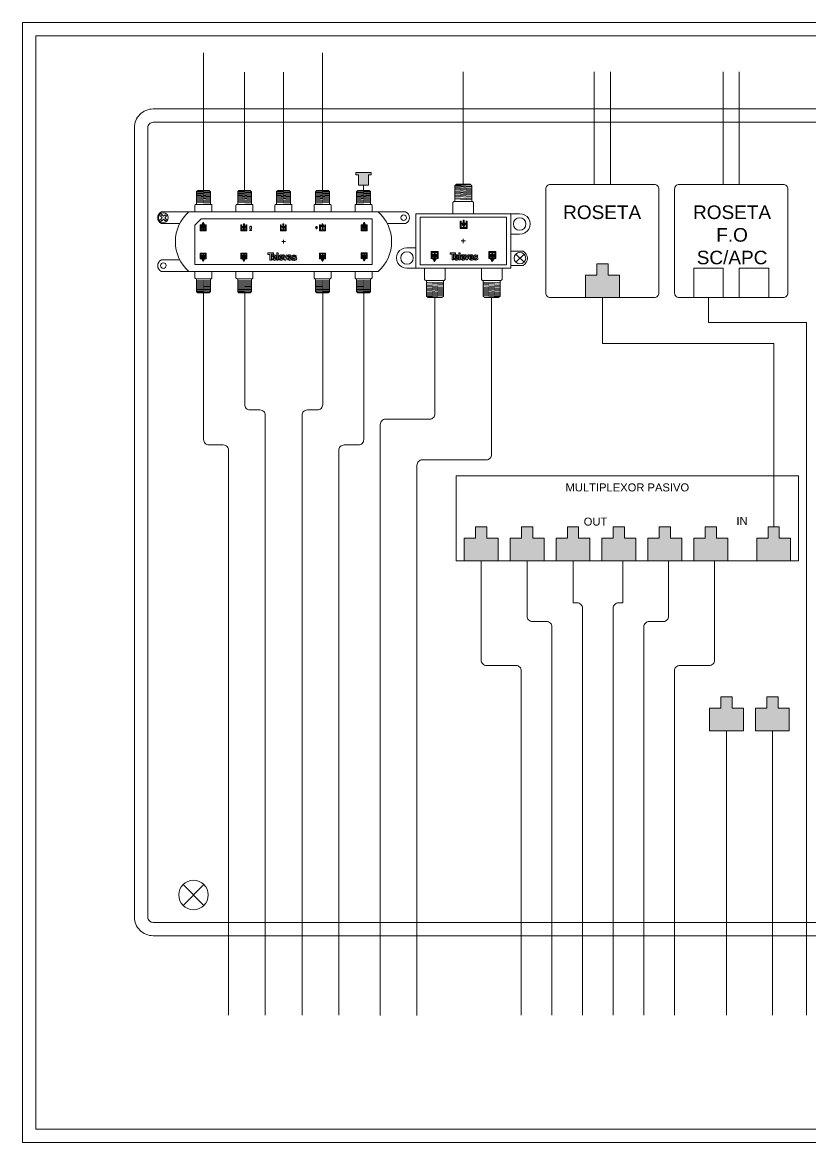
# Model space of a CAD drawing. Header units: metres. Extents: x -2 to 3328848, y -2 to 2725060.
# Drawn here: x 1664249.7 to 1664545.2, y 1361456 to 1361876 of the extents above; entities that cross this region are included whole.
import ezdxf
from ezdxf.enums import TextEntityAlignment as Align

# ---------------------------------------------------------------- set-up
doc = ezdxf.new("R2010")
doc.units = ezdxf.units.M
doc.layers.get('0').update_dxf_attribs({"color": 253, "lineweight": 0})
doc.layers.add('CAJETIN', color=7, linetype='Continuous', lineweight=0, true_color=0x000000)
for name, color, linetype, lineweight in [('ICT_EXTERNA', 3, 'Continuous', 0), ('ICT_INTERNA', 170, 'Continuous', 0), ('ICT_INTERNA2', 130, 'Continuous', 0), ('ICT_TEXTS', 210, 'Continuous', 0)]:
    doc.layers.add(name, color=color, linetype=linetype, lineweight=lineweight)
doc.styles.add('COTA', font='arial.ttf', dxfattribs={"height": 1})
doc.styles.get("Standard").update_dxf_attribs({"font": 'arial.ttf'})

# ---------------------------------------------------------------- blocks, each defined once
blk = doc.blocks.new('*U96')
for points in [[(-594, 0), (0, 0), (0, 420), (-594, 420)], [(-589, 5), (-5, 5), (-5, 415), (-589, 415)]]:
    blk.add_lwpolyline(points, close=True)
at = {"lineweight": 30, "flags": 104}
blk.add_attdef('NOMBRE_PROYECTO', text='', height=5, dxfattribs=at).set_placement((-165, 63.27), align=Align.TOP_LEFT)
for tag, p in [('PROMOTOR', (-133.74, 41.5)), ('SITUACION', (-133.74, 34.5)), ('AUTOR', (-133.74, 27.5)), ('1/X', (-133.74, 20.5)), ('XX/XX/XXXX', (-80.02, 20.5)), ('V.X', (-25.12, 20.5)), ('NOMBRE_PLANO', (-133.74, 13.5)), ('X', (-25.12, 13.48))]:
    blk.add_attdef(tag, text='', height=3.5).set_placement(p, align=Align.MIDDLE_LEFT)
blk = doc.blocks.new('RJ-PAU')
at = {"layer": 'ICT_EXTERNA'}
h = blk.add_hatch(color=5, dxfattribs=at)
h.dxf.hatch_style = 1
h.paths.add_polyline_path([(7.5, 2.5), (2.5, 2.5), (2.5, 7.5), (-2.5, 7.5), (-2.5, 2.5), (-7.5, 2.5), (-7.5, -7.5), (7.5, -7.5)])
at = {"layer": 'ICT_INTERNA'}
for p, q in [((-2.5, 2.5), (-2.5, 7.5)), ((2.5, 2.5), (2.5, 7.5)), ((-7.5, 2.5), (-2.5, 2.5)), ((7.5, 2.5), (2.5, 2.5))]:
    blk.add_line(p, q, dxfattribs=at)
for points in [[(2.5, 7.5), (-2.5, 7.5)], [(-7.5, 2.5), (-7.5, -7.5), (7.5, -7.5), (7.5, 2.5)]]:
    blk.add_lwpolyline(points, dxfattribs=at)
blk = doc.blocks.new('Televes_log')
at = {"true_color": 0x000000}
h = blk.add_hatch(color=18, dxfattribs=at)
h.dxf.hatch_style = 1
h.paths.add_polyline_path([(5.3, 10.9), (-2.9, 10.9), (-2.9, 8.7), (0, 8.7), (0, 0), (2.2, 0), (2.2, 8.8), (5.3, 8.8)])
h.paths.add_polyline_path([(8.5, 7.2), (7.7, 7.7), (7, 7.9), (6.3, 8), (5.6, 7.9), (4.9, 7.7), (4, 7), (3.3, 6.1), (2.8, 5.3), (2.6, 4.5), (2.6, 3.5), (2.8, 2.4), (3.5, 1.3), (4.4, 0.4), (5.7, -0.2), (6.7, -0.3), (7.8, -0.2), (8.8, 0.3), (9.3, 0.7), (10, 1.6), (8.3, 2.6), (7.7, 2), (7.2, 1.8), (6.3, 1.7), (5.9, 1.7), (5.2, 2.1), (4.9, 2.6), (4.7, 3.4), (9.9, 3.3), (10, 3.8), (10, 4.6), (9.8, 5.4), (9.2, 6.4)])
h.paths.add_polyline_path([(6.7, 6.1), (7.1, 5.8), (7.7, 5.4), (7.8, 4.8), (7.7, 4.8), (4.8, 4.8), (4.8, 5.2), (5, 5.5), (5.5, 5.9), (6, 6.1)], flags=16)
h.paths.add_polyline_path([(12.5, 10.8), (10.3, 10.8), (10.3, 0.1), (12.5, 0.1)])
h.paths.add_polyline_path([(18.6, 7.2), (17.9, 7.7), (17.1, 7.9), (16.4, 8), (15.8, 7.9), (15.1, 7.7), (14.2, 7), (13.4, 6.1), (12.9, 5.3), (12.7, 4.5), (12.7, 3.5), (13, 2.4), (13.6, 1.3), (14.6, 0.4), (15.9, -0.2), (16.9, -0.3), (17.9, -0.2), (18.9, 0.3), (19.5, 0.7), (20.2, 1.6), (18.4, 2.6), (17.8, 2), (17.3, 1.8), (16.5, 1.7), (16, 1.7), (15.4, 2.1), (15, 2.6), (14.8, 3.4), (20, 3.3), (20.2, 3.8), (20.1, 4.6), (20, 5.4), (19.3, 6.4)])
h.paths.add_polyline_path([(16.8, 6.1), (17.2, 5.8), (17.8, 5.4), (18, 4.8), (17.8, 4.8), (14.9, 4.8), (14.9, 5.2), (15.1, 5.5), (15.7, 5.9), (16.2, 6.1)], flags=16)
h.paths.add_polyline_path([(21.6, 7.8), (19.4, 7.8), (21.9, 0), (23.8, 0), (26.5, 7.7), (24.4, 7.8), (22.9, 3.3)])
h.paths.add_polyline_path([(31.5, 7.2), (30.8, 7.7), (30, 7.9), (29.3, 8), (28.6, 7.9), (28, 7.7), (27, 7), (26.3, 6.1), (25.8, 5.3), (25.6, 4.5), (25.6, 3.5), (25.9, 2.4), (26.5, 1.3), (27.4, 0.4), (28.8, -0.2), (29.7, -0.3), (30.8, -0.2), (31.8, 0.3), (32.3, 0.7), (33.1, 1.6), (31.3, 2.6), (30.7, 2), (30.2, 1.8), (29.4, 1.7), (28.9, 1.7), (28.2, 2.1), (27.9, 2.6), (27.7, 3.4), (32.9, 3.3), (33, 3.8), (33, 4.6), (32.8, 5.4), (32.2, 6.4)])
h.paths.add_polyline_path([(30.1, 5.8), (30.7, 5.4), (30.8, 4.8), (30.7, 4.8), (27.8, 4.8), (27.8, 5.2), (28, 5.5), (28.5, 5.9), (29.1, 6.1), (29.7, 6.1)], flags=16)
h.paths.add_polyline_path([(39.8, 6.5), (39, 7.1), (38.1, 7.5), (36.8, 7.7), (35.8, 7.7), (34.7, 7.3), (33.7, 6.5), (33.3, 5.8), (33.4, 4.7), (33.6, 4), (34.3, 3.3), (35.4, 3), (37.1, 2.7), (37.6, 2.5), (37.9, 2.2), (37.7, 1.7), (37.1, 1.5), (36.3, 1.4), (35.5, 1.5), (34.4, 2.3), (33, 1.1), (34, 0.2), (34.8, -0.1), (35.9, -0.3), (37.3, -0.3), (38.3, -0.1), (39.3, 0.4), (39.9, 1.1), (40.2, 2.4), (39.9, 3.4), (39.3, 4), (38.4, 4.5), (37.7, 4.7), (36.5, 4.8), (35.5, 5.1), (35.5, 5.3), (35.6, 5.7), (36.1, 6), (36.8, 6), (37.3, 5.9), (37.9, 5.7), (38.1, 5.5), (38.3, 5.2), (38.5, 5.2)])
at = {"linetype": 'Continuous'}
for points in [[(-2.9, 10.9), (5.3, 10.9), (5.3, 8.8), (2.2, 8.8), (2.2, 0), (0, 0), (0, 8.7), (-2.9, 8.7), (-2.9, 10.9)], [(8.3, 2.6), (7.7, 2), (7.2, 1.8), (6.3, 1.7), (5.9, 1.7), (5.2, 2.1), (4.9, 2.6), (4.7, 3.4), (9.9, 3.3), (10, 3.8), (10, 4.6), (9.8, 5.4), (9.2, 6.4), (8.5, 7.2), (7.7, 7.7), (7, 7.9), (6.3, 8), (5.6, 7.9), (4.9, 7.7), (4, 7), (3.3, 6.1), (2.8, 5.3), (2.6, 4.5), (2.6, 3.5), (2.8, 2.4), (3.5, 1.3), (4.4, 0.4), (5.7, -0.2), (6.7, -0.3), (7.8, -0.2), (8.8, 0.3), (9.3, 0.7), (10, 1.6), (8.3, 2.6)], [(4.7, 4.8), (7.7, 4.8), (7.8, 4.8), (7.7, 5.4), (7.1, 5.8), (6.7, 6.1), (6, 6.1), (5.5, 5.9), (5, 5.5), (4.8, 5.2), (4.8, 4.8)], [(10.3, 10.8), (12.5, 10.8), (12.5, 0.1), (10.3, 0.1), (10.3, 10.8)], [(18.4, 2.6), (17.8, 2), (17.3, 1.8), (16.5, 1.7), (16, 1.7), (15.4, 2.1), (15, 2.6), (14.8, 3.4), (20, 3.3), (20.2, 3.8), (20.1, 4.6), (20, 5.4), (19.3, 6.4), (18.6, 7.2), (17.9, 7.7), (17.1, 7.9), (16.4, 8), (15.8, 7.9), (15.1, 7.7), (14.2, 7), (13.4, 6.1), (12.9, 5.3), (12.7, 4.5), (12.7, 3.5), (13, 2.4), (13.6, 1.3), (14.6, 0.4), (15.9, -0.2), (16.9, -0.3), (17.9, -0.2), (18.9, 0.3), (19.5, 0.7), (20.2, 1.6), (18.4, 2.6)], [(14.9, 4.8), (17.8, 4.8), (18, 4.8), (17.8, 5.4), (17.2, 5.8), (16.8, 6.1), (16.2, 6.1), (15.7, 5.9), (15.1, 5.5), (14.9, 5.2), (14.9, 4.8)], [(19.4, 7.8), (21.6, 7.8), (22.9, 3.3), (24.4, 7.8), (26.5, 7.7), (23.8, 0), (21.9, 0), (19.4, 7.8)], [(31.3, 2.6), (30.7, 2), (30.2, 1.8), (29.4, 1.7), (28.9, 1.7), (28.2, 2.1), (27.9, 2.6), (27.7, 3.4), (32.9, 3.3), (33, 3.8), (33, 4.6), (32.8, 5.4), (32.2, 6.4), (31.5, 7.2), (30.8, 7.7), (30, 7.9), (29.3, 8), (28.6, 7.9), (28, 7.7), (27, 7), (26.3, 6.1), (25.8, 5.3), (25.6, 4.5), (25.6, 3.5), (25.9, 2.4), (26.5, 1.3), (27.4, 0.4), (28.8, -0.2), (29.7, -0.3), (30.8, -0.2), (31.8, 0.3), (32.3, 0.7), (33.1, 1.6), (31.3, 2.6)], [(27.7, 4.8), (30.7, 4.8), (30.8, 4.8), (30.7, 5.4), (30.1, 5.8), (29.7, 6.1), (29.1, 6.1), (28.5, 5.9), (28, 5.5), (27.8, 5.2), (27.8, 4.8)], [(38.5, 5.2), (39.8, 6.5), (39, 7.1), (38.1, 7.5), (36.8, 7.7), (35.8, 7.7), (34.7, 7.3), (33.7, 6.5), (33.3, 5.8), (33.4, 4.7), (33.6, 4), (34.3, 3.3), (35.4, 3), (37.1, 2.7), (37.6, 2.5), (37.9, 2.2), (37.7, 1.7), (37.1, 1.5), (36.3, 1.4), (35.5, 1.5), (34.4, 2.3), (33, 1.1), (34, 0.2), (34.8, -0.1), (35.9, -0.3), (37.3, -0.3), (38.3, -0.1), (39.3, 0.4), (39.9, 1.1), (40.2, 2.4), (39.9, 3.4), (39.3, 4), (38.4, 4.5), (37.7, 4.7), (36.5, 4.8), (35.5, 5.1), (35.5, 5.3), (35.6, 5.7), (36.1, 6), (36.8, 6), (37.3, 5.9), (37.9, 5.7), (38.1, 5.5), (38.3, 5.2), (38.5, 5.2)]]:
    blk.add_lwpolyline(points, dxfattribs=at)
blk = doc.blocks.new('453003')
h = blk.add_hatch(color=256)
h.dxf.hatch_style = 1
h.paths.add_polyline_path([(12.94, 32.84), (12.94, 34.15), (12.4, 34.15), (12.4, 32.84), (11.77, 32.84), (12.67, 31.26), (13.57, 32.84)])
h.paths.add_polyline_path([(11.08, 30.55), (14.23, 30.55), (14.23, 33.71), (13.78, 33.71), (13.78, 31), (11.53, 31), (11.53, 33.71), (11.08, 33.71)])
at = {"linetype": 'Continuous'}
h = blk.add_hatch(color=256, dxfattribs=at)
h.dxf.hatch_style = 1
h.paths.add_polyline_path([(-1.74, 20.42), (-1.74, 17.27), (-1.29, 17.27), (-1.29, 19.97), (0.96, 19.97), (0.96, 17.27), (1.41, 17.27), (1.41, 20.42)])
h.paths.add_polyline_path([(0.12, 19.55), (-0.42, 19.55), (-0.42, 19.1), (-1.05, 19.1), (-1.05, 18.65), (0.75, 18.65), (0.75, 19.1), (0.12, 19.1)], flags=17)
h.paths.add_polyline_path([(0.12, 17.48), (0.12, 17.93), (0.75, 17.93), (0.75, 18.38), (-1.05, 18.38), (-1.05, 17.93), (-0.42, 17.93), (-0.42, 17.48), (-1.05, 17.48), (-0.15, 15.9), (0.75, 17.48)])
h = blk.add_hatch(color=256, dxfattribs=at)
h.dxf.hatch_style = 1
h.paths.add_polyline_path([(23.69, 20.42), (23.69, 17.27), (24.14, 17.27), (24.14, 19.97), (26.39, 19.97), (26.39, 17.27), (26.84, 17.27), (26.84, 20.42)])
h.paths.add_polyline_path([(25.56, 19.55), (25.02, 19.55), (25.02, 19.1), (24.39, 19.1), (24.39, 18.65), (26.19, 18.65), (26.19, 19.1), (25.56, 19.1)], flags=17)
h.paths.add_polyline_path([(25.56, 17.48), (25.56, 17.93), (26.19, 17.93), (26.19, 18.38), (24.39, 18.38), (24.39, 17.93), (25.02, 17.93), (25.02, 17.48), (24.39, 17.48), (25.29, 15.9), (26.19, 17.48)])
for p, q in [((9.48, 50), (8.79, 49.38)), ((16.23, 49.09), (8.89, 49.47)), ((15.75, 49.78), (9.24, 49.78)), ((15.52, 50), (9.48, 50)), ((16.23, 49.31), (15.52, 50)), ((8.79, 49.38), (8.79, 42.49)), ((16.23, 48.68), (8.79, 49.07)), ((16.23, 48.18), (8.79, 48.57)), ((16.23, 47.73), (8.79, 48.11)), ((16.23, 47.28), (8.79, 47.67)), ((16.23, 46.79), (8.79, 47.18)), ((16.23, 46.3), (8.79, 46.69)), ((16.23, 45.87), (8.79, 46.25)), ((16.23, 45.36), (8.79, 45.75)), ((16.23, 44.79), (8.79, 45.17)), ((16.23, 44.26), (8.79, 44.64)), ((16.23, 42.48), (16.23, 49.31)), ((7.89, 41.96), (7.98, 42.16)), ((7.89, 37), (7.89, 41.96)), ((7.98, 42.16), (8.19, 42.35)), ((8.19, 42.35), (8.46, 42.48)), ((8.46, 42.48), (16.55, 42.48)), ((16.23, 43.64), (8.79, 44.03)), ((16.23, 43.15), (8.79, 43.54)), ((16.55, 42.48), (16.74, 42.34)), ((16.74, 42.34), (16.88, 42.17)), ((16.88, 42.17), (16.97, 41.97)), ((16.97, 41.97), (16.97, 41.91)), ((16.97, 41.91), (16.97, 37)), ((11.08, 30.55), (11.08, 33.71)), ((11.08, 33.71), (11.53, 33.71)), ((14.23, 30.55), (11.08, 30.55)), ((11.53, 33.71), (11.53, 31)), ((11.53, 31), (13.78, 31)), ((11.77, 32.84), (12.67, 31.26)), ((12.4, 32.84), (11.77, 32.84)), ((12.94, 34.15), (12.4, 34.15)), ((12.4, 34.15), (12.4, 32.84)), ((13.57, 32.84), (12.67, 31.26)), ((12.94, 34.15), (12.94, 32.84)), ((12.94, 32.84), (13.57, 32.84)), ((13.78, 31), (13.78, 33.71)), ((13.78, 33.71), (14.23, 33.71)), ((14.23, 33.71), (14.23, 30.55)), ((11.5, 25), (13.5, 25)), ((12.5, 24), (12.5, 26)), ((1.41, 20.42), (-1.74, 20.42)), ((-1.74, 20.42), (-1.74, 17.27)), ((-1.29, 17.27), (-1.29, 19.97)), ((-1.29, 19.97), (0.96, 19.97)), ((0.96, 19.97), (0.96, 17.27)), ((1.41, 17.27), (1.41, 20.42)), ((26.84, 20.42), (23.69, 20.42)), ((23.69, 20.42), (23.69, 17.27)), ((24.14, 17.27), (24.14, 19.97)), ((24.14, 19.97), (26.39, 19.97)), ((26.39, 19.97), (26.39, 17.27)), ((26.84, 17.27), (26.84, 20.42)), ((-1.74, 17.27), (-1.29, 17.27)), ((-1.05, 18.65), (-1.05, 19.1)), ((-1.05, 19.1), (-0.42, 19.1)), ((0.75, 18.65), (-1.05, 18.65)), ((0.75, 18.38), (-1.05, 18.38)), ((-1.05, 18.38), (-1.05, 17.93)), ((-1.05, 17.93), (-0.42, 17.93)), ((-1.05, 17.48), (-0.15, 15.9)), ((-0.42, 17.48), (-1.05, 17.48)), ((-0.42, 19.55), (0.12, 19.55)), ((-0.42, 19.55), (-0.42, 19.1)), ((-0.42, 17.93), (-0.42, 17.48)), ((0.75, 17.48), (-0.15, 15.9)), ((0.12, 19.55), (0.12, 19.1)), ((0.12, 19.1), (0.75, 19.1)), ((0.12, 17.93), (0.75, 17.93)), ((0.12, 17.93), (0.12, 17.48)), ((0.12, 17.48), (0.75, 17.48)), ((0.75, 19.1), (0.75, 18.65)), ((0.75, 17.93), (0.75, 18.38)), ((0.96, 17.27), (1.41, 17.27)), ((23.69, 17.27), (24.14, 17.27)), ((24.39, 18.65), (24.39, 19.1)), ((24.39, 19.1), (25.02, 19.1)), ((26.19, 18.65), (24.39, 18.65)), ((26.19, 18.38), (24.39, 18.38)), ((24.39, 18.38), (24.39, 17.93)), ((24.39, 17.93), (25.02, 17.93)), ((24.39, 17.48), (25.29, 15.9)), ((25.02, 17.48), (24.39, 17.48)), ((25.02, 19.55), (25.56, 19.55)), ((25.02, 19.55), (25.02, 19.1)), ((25.02, 17.93), (25.02, 17.48)), ((26.19, 17.48), (25.29, 15.9)), ((25.56, 19.55), (25.56, 19.1)), ((25.56, 19.1), (26.19, 19.1)), ((25.56, 17.93), (26.19, 17.93)), ((25.56, 17.93), (25.56, 17.48)), ((25.56, 17.48), (26.19, 17.48)), ((26.19, 19.1), (26.19, 18.65)), ((26.19, 17.93), (26.19, 18.38)), ((26.39, 17.27), (26.84, 17.27)), ((35.69, 19.17), (39.27, 15.59)), ((35.69, 15.59), (39.27, 19.17)), ((-4.61, 13), (-4.61, 8.04)), ((4.47, 8.09), (4.47, 13)), ((20.53, 8.09), (20.53, 13)), ((29.61, 13), (29.61, 8.04)), ((-4.61, 8.04), (-4.52, 7.84)), ((-4.52, 7.84), (-4.31, 7.65)), ((-4.31, 7.65), (-4.04, 7.52)), ((-4.04, 7.52), (4.05, 7.52)), ((-3.71, 0.62), (-3.71, 7.51)), ((3.73, 6.85), (-3.71, 6.46)), ((3.73, 6.36), (-3.71, 5.97)), ((3.73, 5.74), (-3.71, 5.36)), ((3.73, 5.21), (-3.71, 4.83)), ((3.73, 7.52), (3.73, 0.69)), ((4.05, 7.52), (4.24, 7.66)), ((4.24, 7.66), (4.38, 7.83)), ((4.38, 7.83), (4.47, 8.03)), ((4.47, 8.03), (4.47, 8.09)), ((20.53, 8.03), (20.53, 8.09)), ((20.62, 7.83), (20.53, 8.03)), ((20.76, 7.66), (20.62, 7.83)), ((20.95, 7.52), (20.76, 7.66)), ((29.04, 7.52), (20.95, 7.52)), ((21.27, 7.52), (21.27, 0.69)), ((21.27, 6.85), (28.71, 6.46)), ((21.27, 6.36), (28.71, 5.97)), ((21.27, 5.74), (28.71, 5.36)), ((21.27, 5.21), (28.71, 4.83)), ((28.71, 0.62), (28.71, 7.51)), ((29.31, 7.65), (29.04, 7.52)), ((29.52, 7.84), (29.31, 7.65)), ((29.61, 8.04), (29.52, 7.84)), ((3.73, 4.64), (-3.71, 4.25)), ((3.73, 4.13), (-3.71, 3.75)), ((3.73, 3.7), (-3.71, 3.31)), ((3.73, 3.21), (-3.71, 2.82)), ((3.73, 2.72), (-3.71, 2.33)), ((3.73, 2.27), (-3.71, 1.89)), ((3.73, 1.82), (-3.71, 1.43)), ((3.73, 1.32), (-3.71, 0.93)), ((-3.02, 0), (-3.71, 0.62)), ((3.73, 0.91), (-3.61, 0.53)), ((3.25, 0.22), (-3.26, 0.22)), ((3.02, 0), (-3.02, 0)), ((3.73, 0.69), (3.02, 0)), ((21.27, 4.64), (28.71, 4.25)), ((21.27, 4.13), (28.71, 3.75)), ((21.27, 3.7), (28.71, 3.31)), ((21.27, 3.21), (28.71, 2.82)), ((21.27, 2.72), (28.71, 2.33)), ((21.27, 2.27), (28.71, 1.89)), ((21.27, 1.82), (28.71, 1.43)), ((21.27, 1.32), (28.71, 0.93)), ((21.27, 0.91), (28.61, 0.53)), ((21.27, 0.69), (21.98, 0)), ((21.75, 0.22), (28.26, 0.22)), ((21.98, 0), (28.02, 0)), ((28.02, 0), (28.71, 0.62))]:
    blk.add_line(p, q)
for p, q in [((33.5, 37), (37.34, 37)), ((33.5, 28), (37.34, 28)), ((-8.5, 22), (-12.34, 22)), ((33.5, 20.52), (38.84, 20.52)), ((-8.5, 13), (-12.34, 13)), ((33.5, 14.24), (38.84, 14.24))]:
    blk.add_line(p, q, dxfattribs=at)
for points in [[(-8.5, 13), (33.5, 13), (33.5, 37), (-8.5, 37)], [(-6.5, 14.5), (31.5, 14.5), (31.5, 35.5), (-6.5, 35.5)]]:
    blk.add_lwpolyline(points, close=True)
for centre in [(37.34, 32.5), (-12.34, 17.5)]:
    blk.add_circle(centre, 2.75)
blk.add_circle((37.48, 17.38), 2.54, dxfattribs=at)
for centre, start, end in [((37.48, 32.5), 268.2058, 91.7942), ((-12.48, 17.5), 88.2058, 271.7942)]:
    blk.add_arc(centre, 4.5, start, end)
blk.add_arc((37.36, 17.38), 3.47, 295.1462, 64.8538, dxfattribs=at)
at = {"xscale": 0.2858156928000001, "yscale": 0.2858156928000001, "zscale": 0.2858156928000001}
blk.add_blockref('Televes_log', (7.56, 16.64), dxfattribs=at)
blk = doc.blocks.new('5161')
at = {"linetype": 'Continuous'}
h = blk.add_hatch(color=256, dxfattribs=at)
h.dxf.hatch_style = 1
h.paths.add_polyline_path([(1.35, 33.38), (1.35, 36.53), (0.9, 36.53), (0.9, 33.83), (-1.35, 33.83), (-1.35, 36.53), (-1.8, 36.53), (-1.8, 33.38)])
h.paths.add_polyline_path([(0.07, 34.7), (0.7, 34.7), (0.7, 35.15), (-1.1, 35.15), (-1.1, 34.7), (-0.47, 34.7), (-0.47, 34.25), (0.07, 34.25)], flags=17)
h.paths.add_polyline_path([(0.07, 36.32), (0.7, 36.32), (-0.2, 37.9), (-1.1, 36.32), (-0.47, 36.32), (-0.47, 35.87), (-1.1, 35.87), (-1.1, 35.42), (0.7, 35.42), (0.7, 35.87), (0.07, 35.87)])
h = blk.add_hatch(color=256)
h.dxf.hatch_style = 1
h.paths.add_polyline_path([(21.9, 35.67), (21.9, 36.97), (21.36, 36.97), (21.36, 35.67), (20.73, 35.67), (21.63, 34.08), (22.53, 35.67)])
h.paths.add_polyline_path([(20.03, 33.38), (23.19, 33.38), (23.19, 36.53), (22.74, 36.53), (22.74, 33.83), (20.49, 33.83), (20.49, 36.53), (20.03, 36.53)])
h = blk.add_hatch(color=256)
h.dxf.hatch_style = 1
h.paths.add_polyline_path([(43.09, 35.67), (43.09, 36.97), (42.55, 36.97), (42.55, 35.67), (41.92, 35.67), (42.82, 34.08), (43.72, 35.67)])
h.paths.add_polyline_path([(41.23, 33.38), (44.38, 33.38), (44.38, 36.53), (43.93, 36.53), (43.93, 33.83), (41.68, 33.83), (41.68, 36.53), (41.23, 36.53)])
h = blk.add_hatch(color=256)
h.dxf.hatch_style = 1
h.paths.add_polyline_path([(62.27, 33.38), (65.43, 33.38), (65.43, 36.53), (64.98, 36.53), (64.98, 33.83), (62.72, 33.83), (62.72, 36.53), (62.27, 36.53)])
h.paths.add_polyline_path([(63.58, 34.38), (64.12, 34.38), (64.12, 35.69), (64.75, 35.69), (63.85, 37.27), (62.95, 35.69), (63.58, 35.69)])
h = blk.add_hatch(color=256, dxfattribs=at)
h.dxf.hatch_style = 1
h.paths.add_polyline_path([(87.75, 33.38), (87.75, 36.53), (87.3, 36.53), (87.3, 33.83), (85.05, 33.83), (85.05, 36.53), (84.6, 36.53), (84.6, 33.38)])
h.paths.add_polyline_path([(86.46, 34.7), (87.09, 34.7), (87.09, 35.15), (85.29, 35.15), (85.29, 34.7), (85.92, 34.7), (85.92, 34.25), (86.46, 34.25)], flags=17)
h.paths.add_polyline_path([(86.46, 36.32), (87.09, 36.32), (86.19, 37.9), (85.29, 36.32), (85.92, 36.32), (85.92, 35.87), (85.29, 35.87), (85.29, 35.42), (87.09, 35.42), (87.09, 35.87), (86.46, 35.87)])
h = blk.add_hatch(color=256)
h.dxf.hatch_style = 1
h.paths.add_polyline_path([(60.07, 35.36), (60.58, 34.7), (61.08, 35.36)])
h = blk.add_hatch(color=256, dxfattribs=at)
h.dxf.hatch_style = 1
h.paths.add_polyline_path([(-1.81, 21.38), (-1.81, 18.23), (-1.36, 18.23), (-1.36, 20.93), (0.89, 20.93), (0.89, 18.23), (1.34, 18.23), (1.34, 21.38)])
h.paths.add_polyline_path([(0.06, 20.5), (-0.48, 20.5), (-0.48, 20.05), (-1.11, 20.05), (-1.11, 19.6), (0.69, 19.6), (0.69, 20.05), (0.06, 20.05)], flags=17)
h.paths.add_polyline_path([(0.06, 18.43), (0.06, 18.88), (0.69, 18.88), (0.69, 19.33), (-1.11, 19.33), (-1.11, 18.88), (-0.48, 18.88), (-0.48, 18.43), (-1.11, 18.43), (-0.21, 16.86), (0.69, 18.43)])
h = blk.add_hatch(color=256, dxfattribs=at)
h.dxf.hatch_style = 1
h.paths.add_polyline_path([(20.03, 21.38), (20.03, 18.23), (20.48, 18.23), (20.48, 20.93), (22.73, 20.93), (22.73, 18.23), (23.18, 18.23), (23.18, 21.38)])
h.paths.add_polyline_path([(21.9, 20.5), (21.36, 20.5), (21.36, 20.05), (20.73, 20.05), (20.73, 19.6), (22.53, 19.6), (22.53, 20.05), (21.9, 20.05)], flags=17)
h.paths.add_polyline_path([(21.9, 18.43), (21.9, 18.88), (22.53, 18.88), (22.53, 19.33), (20.73, 19.33), (20.73, 18.88), (21.36, 18.88), (21.36, 18.43), (20.73, 18.43), (21.63, 16.86), (22.53, 18.43)])
h = blk.add_hatch(color=256, dxfattribs=at)
h.dxf.hatch_style = 1
h.paths.add_polyline_path([(62.27, 21.38), (62.27, 18.23), (62.72, 18.23), (62.72, 20.93), (64.97, 20.93), (64.97, 18.23), (65.42, 18.23), (65.42, 21.38)])
h.paths.add_polyline_path([(64.14, 20.5), (63.6, 20.5), (63.6, 20.05), (62.97, 20.05), (62.97, 19.6), (64.77, 19.6), (64.77, 20.05), (64.14, 20.05)], flags=17)
h.paths.add_polyline_path([(64.14, 18.43), (64.14, 18.88), (64.77, 18.88), (64.77, 19.33), (62.97, 19.33), (62.97, 18.88), (63.6, 18.88), (63.6, 18.43), (62.97, 18.43), (63.87, 16.86), (64.77, 18.43)])
h = blk.add_hatch(color=256, dxfattribs=at)
h.dxf.hatch_style = 1
h.paths.add_polyline_path([(84.6, 21.53), (84.6, 18.38), (85.05, 18.38), (85.05, 21.08), (87.3, 21.08), (87.3, 18.38), (87.75, 18.38), (87.75, 21.53)])
h.paths.add_polyline_path([(86.46, 20.66), (85.92, 20.66), (85.92, 20.21), (85.29, 20.21), (85.29, 19.76), (87.09, 19.76), (87.09, 20.21), (86.46, 20.21)], flags=17)
h.paths.add_polyline_path([(86.46, 18.59), (86.46, 19.04), (87.09, 19.04), (87.09, 19.49), (85.29, 19.49), (85.29, 19.04), (85.92, 19.04), (85.92, 18.59), (85.29, 18.59), (86.19, 17.01), (87.09, 18.59)])
for p, q in [((-3.02, 55), (-3.71, 54.38)), ((-3.71, 54.38), (-3.71, 47.49)), ((3.73, 54.09), (-3.61, 54.47)), ((3.25, 54.78), (-3.26, 54.78)), ((3.02, 55), (-3.02, 55)), ((3.73, 54.31), (3.02, 55)), ((3.73, 47.48), (3.73, 54.31)), ((18.98, 55), (18.29, 54.38)), ((18.29, 54.38), (18.29, 47.49)), ((25.73, 54.09), (18.39, 54.47)), ((25.25, 54.78), (18.74, 54.78)), ((25.02, 55), (18.98, 55)), ((25.73, 54.31), (25.02, 55)), ((25.73, 47.48), (25.73, 54.31)), ((39.87, 55), (39.18, 54.38)), ((39.18, 54.38), (39.18, 47.49)), ((46.62, 54.09), (39.28, 54.47)), ((46.14, 54.78), (39.63, 54.78)), ((45.91, 55), (39.87, 55)), ((46.62, 54.31), (45.91, 55)), ((46.62, 47.48), (46.62, 54.31)), ((60.05, 54.31), (60.76, 55)), ((60.05, 54.09), (67.39, 54.47)), ((60.05, 47.48), (60.05, 54.31)), ((60.53, 54.78), (67.04, 54.78)), ((60.76, 55), (66.8, 55)), ((66.8, 55), (67.49, 54.38)), ((67.49, 54.38), (67.49, 47.49)), ((82.05, 54.31), (82.76, 55)), ((82.05, 54.09), (89.39, 54.47)), ((82.05, 47.48), (82.05, 54.31)), ((82.53, 54.78), (89.04, 54.78)), ((82.76, 55), (88.8, 55)), ((88.8, 55), (89.49, 54.38)), ((89.49, 54.38), (89.49, 47.49)), ((3.73, 53.68), (-3.71, 54.07)), ((3.73, 53.18), (-3.71, 53.57)), ((3.73, 52.73), (-3.71, 53.11)), ((3.73, 52.28), (-3.71, 52.67)), ((3.73, 51.79), (-3.71, 52.18)), ((3.73, 51.3), (-3.71, 51.69)), ((3.73, 50.87), (-3.71, 51.25)), ((3.73, 50.36), (-3.71, 50.75)), ((3.73, 49.79), (-3.71, 50.17)), ((3.73, 49.26), (-3.71, 49.64)), ((3.73, 48.64), (-3.71, 49.03)), ((3.73, 48.15), (-3.71, 48.54)), ((25.73, 53.68), (18.29, 54.07)), ((25.73, 53.18), (18.29, 53.57)), ((25.73, 52.73), (18.29, 53.11)), ((25.73, 52.28), (18.29, 52.67)), ((25.73, 51.79), (18.29, 52.18)), ((25.73, 51.3), (18.29, 51.69)), ((25.73, 50.87), (18.29, 51.25)), ((25.73, 50.36), (18.29, 50.75)), ((25.73, 49.79), (18.29, 50.17)), ((25.73, 49.26), (18.29, 49.64)), ((25.73, 48.64), (18.29, 49.03)), ((25.73, 48.15), (18.29, 48.54)), ((46.62, 53.68), (39.18, 54.07)), ((46.62, 53.18), (39.18, 53.57)), ((46.62, 52.73), (39.18, 53.11)), ((46.62, 52.28), (39.18, 52.67)), ((46.62, 51.79), (39.18, 52.18)), ((46.62, 51.3), (39.18, 51.69)), ((46.62, 50.87), (39.18, 51.25)), ((46.62, 50.36), (39.18, 50.75)), ((46.62, 49.79), (39.18, 50.17)), ((46.62, 49.26), (39.18, 49.64)), ((46.62, 48.64), (39.18, 49.03)), ((46.62, 48.15), (39.18, 48.54)), ((60.05, 53.68), (67.49, 54.07)), ((60.05, 53.18), (67.49, 53.57)), ((60.05, 52.73), (67.49, 53.11)), ((60.05, 52.28), (67.49, 52.67)), ((60.05, 51.79), (67.49, 52.18)), ((60.05, 51.3), (67.49, 51.69)), ((60.05, 50.87), (67.49, 51.25)), ((60.05, 50.36), (67.49, 50.75)), ((60.05, 49.79), (67.49, 50.17)), ((60.05, 49.26), (67.49, 49.64)), ((60.05, 48.64), (67.49, 49.03)), ((60.05, 48.15), (67.49, 48.54)), ((82.05, 53.68), (89.49, 54.07)), ((82.05, 53.18), (89.49, 53.57)), ((82.05, 52.73), (89.49, 53.11)), ((82.05, 52.28), (89.49, 52.67)), ((82.05, 51.79), (89.49, 52.18)), ((82.05, 51.3), (89.49, 51.69)), ((82.05, 50.87), (89.49, 51.25)), ((82.05, 50.36), (89.49, 50.75)), ((82.05, 49.79), (89.49, 50.17)), ((82.05, 49.26), (89.49, 49.64)), ((82.05, 48.64), (89.49, 49.03)), ((82.05, 48.15), (89.49, 48.54)), ((-7.89, 43.5), (93.67, 43.5)), ((-4.61, 46.96), (-4.52, 47.16)), ((-4.61, 43.5), (-4.61, 46.96)), ((-4.52, 47.16), (-4.31, 47.35)), ((-4.31, 47.35), (-4.04, 47.48)), ((-4.04, 47.48), (4.05, 47.48)), ((4.05, 47.48), (4.24, 47.34)), ((4.24, 47.34), (4.38, 47.17)), ((4.38, 47.17), (4.47, 46.97)), ((4.47, 46.97), (4.47, 46.91)), ((4.47, 46.91), (4.47, 43.5)), ((17.39, 46.96), (17.48, 47.16)), ((17.39, 43.5), (17.39, 46.96)), ((17.48, 47.16), (17.69, 47.35)), ((17.69, 47.35), (17.96, 47.48)), ((17.96, 47.48), (26.05, 47.48)), ((26.05, 47.48), (26.24, 47.34)), ((26.24, 47.34), (26.38, 47.17)), ((26.38, 47.17), (26.47, 46.97)), ((26.47, 46.97), (26.47, 46.91)), ((26.47, 46.91), (26.47, 43.5)), ((38.28, 46.96), (38.37, 47.16)), ((38.28, 43.5), (38.28, 46.96)), ((38.37, 47.16), (38.58, 47.35)), ((38.58, 47.35), (38.85, 47.48)), ((38.85, 47.48), (46.93, 47.48)), ((46.93, 47.48), (47.13, 47.34)), ((47.13, 47.34), (47.27, 47.17)), ((47.27, 47.17), (47.36, 46.97)), ((47.36, 46.97), (47.36, 46.91)), ((47.36, 46.91), (47.36, 43.5)), ((59.4, 47.17), (59.31, 46.97)), ((59.31, 46.97), (59.31, 46.91)), ((59.31, 46.91), (59.31, 43.5)), ((59.54, 47.34), (59.4, 47.17)), ((59.73, 47.48), (59.54, 47.34)), ((67.82, 47.48), (59.73, 47.48)), ((68.09, 47.35), (67.82, 47.48)), ((68.3, 47.16), (68.09, 47.35)), ((68.39, 46.96), (68.3, 47.16)), ((68.39, 43.5), (68.39, 46.96)), ((81.4, 47.17), (81.31, 46.97)), ((81.31, 46.97), (81.31, 46.91)), ((81.31, 46.91), (81.31, 43.5)), ((81.54, 47.34), (81.4, 47.17)), ((81.73, 47.48), (81.54, 47.34)), ((89.82, 47.48), (81.73, 47.48)), ((90.09, 47.35), (89.82, 47.48)), ((90.3, 47.16), (90.09, 47.35)), ((90.39, 46.96), (90.3, 47.16)), ((90.39, 43.5), (90.39, 46.96)), ((-23.19, 41.25), (-22.46, 42.02)), ((-22.29, 40.38), (-23.19, 41.25)), ((-23.19, 39.43), (-22.29, 40.38)), ((-22.44, 38.7), (-23.19, 39.43)), ((-22.46, 42.02), (-21.51, 41.08)), ((-21.5, 39.57), (-22.44, 38.7)), ((-21.51, 41.08), (-20.56, 41.96)), ((-20.58, 38.68), (-21.5, 39.57)), ((-19.84, 41.28), (-20.78, 40.32)), ((-20.78, 40.32), (-19.85, 39.38)), ((-19.85, 39.38), (-20.58, 38.68)), ((-20.56, 41.96), (-19.84, 41.28)), ((-4.61, 36.39), (-1.21, 39.71)), ((-1.8, 36.53), (-1.35, 36.53)), ((-1.8, 33.38), (-1.8, 36.53)), ((-1.35, 36.53), (-1.35, 33.83)), ((-1.1, 36.32), (-0.2, 37.9)), ((-0.47, 36.32), (-1.1, 36.32)), ((-0.47, 35.87), (-0.47, 36.32)), ((0.7, 36.32), (-0.2, 37.9)), ((0.07, 36.32), (0.7, 36.32)), ((0.07, 35.87), (0.07, 36.32)), ((0.9, 33.83), (0.9, 36.53)), ((0.9, 36.53), (1.35, 36.53)), ((1.35, 36.53), (1.35, 33.38)), ((20.03, 33.38), (20.03, 36.53)), ((20.03, 36.53), (20.49, 36.53)), ((20.49, 36.53), (20.49, 33.83)), ((21.9, 36.97), (21.36, 36.97)), ((21.36, 36.97), (21.36, 35.67)), ((21.9, 36.97), (21.9, 35.67)), ((22.74, 33.83), (22.74, 36.53)), ((22.74, 36.53), (23.19, 36.53)), ((23.19, 36.53), (23.19, 33.38)), ((41.23, 33.38), (41.23, 36.53)), ((41.23, 36.53), (41.68, 36.53)), ((41.68, 36.53), (41.68, 33.83)), ((43.09, 36.97), (42.55, 36.97)), ((42.55, 36.97), (42.55, 35.67)), ((43.09, 36.97), (43.09, 35.67)), ((43.93, 33.83), (43.93, 36.53)), ((43.93, 36.53), (44.38, 36.53)), ((44.38, 36.53), (44.38, 33.38)), ((62.27, 33.38), (62.27, 36.53)), ((62.27, 36.53), (62.72, 36.53)), ((62.72, 36.53), (62.72, 33.83)), ((62.95, 35.69), (63.85, 37.27)), ((64.75, 35.69), (63.85, 37.27)), ((64.98, 33.83), (64.98, 36.53)), ((64.98, 36.53), (65.43, 36.53)), ((65.43, 36.53), (65.43, 33.38)), ((84.6, 36.53), (85.05, 36.53)), ((84.6, 33.38), (84.6, 36.53)), ((85.05, 36.53), (85.05, 33.83)), ((85.29, 36.32), (86.19, 37.9)), ((85.92, 36.32), (85.29, 36.32)), ((85.92, 35.87), (85.92, 36.32)), ((87.09, 36.32), (86.19, 37.9)), ((86.46, 36.32), (87.09, 36.32)), ((86.46, 35.87), (86.46, 36.32)), ((87.3, 33.83), (87.3, 36.53)), ((87.3, 36.53), (87.75, 36.53)), ((87.75, 36.53), (87.75, 33.38)), ((1.35, 33.38), (-1.8, 33.38)), ((-1.35, 33.83), (0.9, 33.83)), ((-1.1, 35.42), (-1.1, 35.87)), ((-1.1, 35.87), (-0.47, 35.87)), ((0.7, 35.42), (-1.1, 35.42)), ((0.7, 35.15), (-1.1, 35.15)), ((-1.1, 35.15), (-1.1, 34.7)), ((-1.1, 34.7), (-0.47, 34.7)), ((-0.47, 34.25), (-0.47, 34.7)), ((-0.47, 34.25), (0.07, 34.25)), ((0.07, 35.87), (0.7, 35.87)), ((0.07, 34.7), (0.7, 34.7)), ((0.07, 34.25), (0.07, 34.7)), ((0.7, 35.87), (0.7, 35.42)), ((0.7, 34.7), (0.7, 35.15)), ((23.19, 33.38), (20.03, 33.38)), ((20.49, 33.83), (22.74, 33.83)), ((20.73, 35.67), (21.63, 34.08)), ((21.36, 35.67), (20.73, 35.67)), ((22.53, 35.67), (21.63, 34.08)), ((21.9, 35.67), (22.53, 35.67)), ((25.86, 33.47), (24.72, 33.47)), ((25.29, 36.01), (25.29, 35.63)), ((25.29, 34.12), (25.29, 33.47)), ((44.38, 33.38), (41.23, 33.38)), ((41.68, 33.83), (43.93, 33.83)), ((41.92, 35.67), (42.82, 34.08)), ((42.55, 35.67), (41.92, 35.67)), ((43.72, 35.67), (42.82, 34.08)), ((43.09, 35.67), (43.72, 35.67)), ((60.01, 34.7), (61.15, 34.7)), ((60.58, 34.7), (60.07, 35.36)), ((60.07, 35.36), (61.08, 35.36)), ((60.58, 35.74), (60.58, 35.36)), ((61.08, 35.36), (60.58, 34.7)), ((60.58, 34.7), (60.58, 34.26)), ((65.43, 33.38), (62.27, 33.38)), ((62.72, 33.83), (64.98, 33.83)), ((63.58, 35.69), (62.95, 35.69)), ((63.58, 34.38), (63.58, 35.69)), ((63.58, 34.38), (64.12, 34.38)), ((64.12, 35.69), (64.75, 35.69)), ((64.12, 34.38), (64.12, 35.69)), ((87.75, 33.38), (84.6, 33.38)), ((85.05, 33.83), (87.3, 33.83)), ((85.29, 35.42), (85.29, 35.87)), ((85.29, 35.87), (85.92, 35.87)), ((87.09, 35.42), (85.29, 35.42)), ((87.09, 35.15), (85.29, 35.15)), ((85.29, 35.15), (85.29, 34.7)), ((85.29, 34.7), (85.92, 34.7)), ((85.92, 34.25), (85.92, 34.7)), ((85.92, 34.25), (86.46, 34.25)), ((86.46, 35.87), (87.09, 35.87)), ((86.46, 34.7), (87.09, 34.7)), ((86.46, 34.25), (86.46, 34.7)), ((87.09, 35.87), (87.09, 35.42)), ((87.09, 34.7), (87.09, 35.15)), ((41.89, 27.5), (43.89, 27.5)), ((42.89, 26.5), (42.89, 28.5)), ((1.34, 21.38), (-1.81, 21.38)), ((-1.81, 21.38), (-1.81, 18.23)), ((-1.81, 18.23), (-1.36, 18.23)), ((-1.36, 18.23), (-1.36, 20.93)), ((-1.36, 20.93), (0.89, 20.93)), ((-1.11, 19.6), (-1.11, 20.05)), ((-1.11, 20.05), (-0.48, 20.05)), ((0.69, 19.6), (-1.11, 19.6)), ((0.69, 19.33), (-1.11, 19.33)), ((-1.11, 19.33), (-1.11, 18.88)), ((-1.11, 18.88), (-0.48, 18.88)), ((-1.11, 18.43), (-0.21, 16.86)), ((-0.48, 18.43), (-1.11, 18.43)), ((-0.48, 20.5), (0.06, 20.5)), ((-0.48, 20.5), (-0.48, 20.05)), ((-0.48, 18.88), (-0.48, 18.43)), ((0.69, 18.43), (-0.21, 16.86)), ((0.06, 20.5), (0.06, 20.05)), ((0.06, 20.05), (0.69, 20.05)), ((0.06, 18.88), (0.69, 18.88)), ((0.06, 18.88), (0.06, 18.43)), ((0.06, 18.43), (0.69, 18.43)), ((0.69, 20.05), (0.69, 19.6)), ((0.69, 18.88), (0.69, 19.33)), ((0.89, 20.93), (0.89, 18.23)), ((0.89, 18.23), (1.34, 18.23)), ((1.34, 18.23), (1.34, 21.38)), ((23.18, 21.38), (20.03, 21.38)), ((20.03, 21.38), (20.03, 18.23)), ((20.03, 18.23), (20.48, 18.23)), ((20.48, 18.23), (20.48, 20.93)), ((20.48, 20.93), (22.73, 20.93)), ((20.73, 19.6), (20.73, 20.05)), ((20.73, 20.05), (21.36, 20.05)), ((22.53, 19.6), (20.73, 19.6)), ((22.53, 19.33), (20.73, 19.33)), ((20.73, 19.33), (20.73, 18.88)), ((20.73, 18.88), (21.36, 18.88)), ((20.73, 18.43), (21.63, 16.86)), ((21.36, 18.43), (20.73, 18.43)), ((21.36, 20.5), (21.9, 20.5)), ((21.36, 20.5), (21.36, 20.05)), ((21.36, 18.88), (21.36, 18.43)), ((22.53, 18.43), (21.63, 16.86)), ((21.9, 20.5), (21.9, 20.05)), ((21.9, 20.05), (22.53, 20.05)), ((21.9, 18.88), (22.53, 18.88)), ((21.9, 18.88), (21.9, 18.43)), ((21.9, 18.43), (22.53, 18.43)), ((22.53, 20.05), (22.53, 19.6)), ((22.53, 18.88), (22.53, 19.33)), ((22.73, 20.93), (22.73, 18.23)), ((22.73, 18.23), (23.18, 18.23)), ((23.18, 18.23), (23.18, 21.38)), ((65.42, 21.38), (62.27, 21.38)), ((62.27, 21.38), (62.27, 18.23)), ((62.27, 18.23), (62.72, 18.23)), ((62.72, 18.23), (62.72, 20.93)), ((62.72, 20.93), (64.97, 20.93)), ((62.97, 19.6), (62.97, 20.05)), ((62.97, 20.05), (63.6, 20.05)), ((64.77, 19.6), (62.97, 19.6)), ((64.77, 19.33), (62.97, 19.33)), ((62.97, 19.33), (62.97, 18.88)), ((62.97, 18.88), (63.6, 18.88)), ((62.97, 18.43), (63.87, 16.86)), ((63.6, 18.43), (62.97, 18.43)), ((63.6, 20.5), (64.14, 20.5)), ((63.6, 20.5), (63.6, 20.05)), ((63.6, 18.88), (63.6, 18.43)), ((64.77, 18.43), (63.87, 16.86)), ((64.14, 20.5), (64.14, 20.05)), ((64.14, 20.05), (64.77, 20.05)), ((64.14, 18.88), (64.77, 18.88)), ((64.14, 18.88), (64.14, 18.43)), ((64.14, 18.43), (64.77, 18.43)), ((64.77, 20.05), (64.77, 19.6)), ((64.77, 18.88), (64.77, 19.33)), ((64.97, 20.93), (64.97, 18.23)), ((64.97, 18.23), (65.42, 18.23)), ((65.42, 18.23), (65.42, 21.38)), ((87.75, 21.53), (84.6, 21.53)), ((84.6, 21.53), (84.6, 18.38)), ((84.6, 18.38), (85.05, 18.38)), ((85.05, 18.38), (85.05, 21.08)), ((85.05, 21.08), (87.3, 21.08)), ((85.29, 19.76), (85.29, 20.21)), ((85.29, 20.21), (85.92, 20.21)), ((87.09, 19.76), (85.29, 19.76)), ((87.09, 19.49), (85.29, 19.49)), ((85.29, 19.49), (85.29, 19.04)), ((85.29, 19.04), (85.92, 19.04)), ((85.29, 18.59), (86.19, 17.01)), ((85.92, 18.59), (85.29, 18.59)), ((85.92, 20.66), (86.46, 20.66)), ((85.92, 20.66), (85.92, 20.21)), ((85.92, 19.04), (85.92, 18.59)), ((87.09, 18.59), (86.19, 17.01)), ((86.46, 20.66), (86.46, 20.21)), ((86.46, 20.21), (87.09, 20.21)), ((86.46, 19.04), (87.09, 19.04)), ((86.46, 19.04), (86.46, 18.59)), ((86.46, 18.59), (87.09, 18.59)), ((87.09, 20.21), (87.09, 19.76)), ((87.09, 19.04), (87.09, 19.49)), ((87.3, 21.08), (87.3, 18.38)), ((87.3, 18.38), (87.75, 18.38)), ((87.75, 18.38), (87.75, 21.53)), ((93.67, 11.5), (-7.89, 11.5)), ((-4.61, 11.5), (-4.61, 8.04)), ((-4.61, 8.04), (-4.52, 7.84)), ((-4.52, 7.84), (-4.31, 7.65)), ((-4.31, 7.65), (-4.04, 7.52)), ((-4.04, 7.52), (4.05, 7.52)), ((-3.71, 0.62), (-3.71, 7.51)), ((3.73, 6.85), (-3.71, 6.46)), ((3.73, 6.36), (-3.71, 5.97)), ((3.73, 7.52), (3.73, 0.69)), ((4.05, 7.52), (4.24, 7.66)), ((4.24, 7.66), (4.38, 7.83)), ((4.38, 7.83), (4.47, 8.03)), ((4.47, 8.09), (4.47, 11.5)), ((4.47, 8.03), (4.47, 8.09)), ((17.39, 11.5), (17.39, 8.04)), ((17.39, 8.04), (17.48, 7.84)), ((17.48, 7.84), (17.69, 7.65)), ((17.69, 7.65), (17.96, 7.52)), ((17.96, 7.52), (26.05, 7.52)), ((18.29, 0.62), (18.29, 7.51)), ((25.73, 6.85), (18.29, 6.46)), ((25.73, 6.36), (18.29, 5.97)), ((25.73, 7.52), (25.73, 0.69)), ((26.05, 7.52), (26.24, 7.66)), ((26.24, 7.66), (26.38, 7.83)), ((26.38, 7.83), (26.47, 8.03)), ((26.47, 8.09), (26.47, 11.5)), ((26.47, 8.03), (26.47, 8.09)), ((59.31, 8.09), (59.31, 11.5)), ((59.31, 8.03), (59.31, 8.09)), ((59.4, 7.83), (59.31, 8.03)), ((59.54, 7.66), (59.4, 7.83)), ((59.73, 7.52), (59.54, 7.66)), ((67.82, 7.52), (59.73, 7.52)), ((60.05, 7.52), (60.05, 0.69)), ((60.05, 6.85), (67.49, 6.46)), ((60.05, 6.36), (67.49, 5.97)), ((67.49, 0.62), (67.49, 7.51)), ((68.09, 7.65), (67.82, 7.52)), ((68.3, 7.84), (68.09, 7.65)), ((68.39, 8.04), (68.3, 7.84)), ((68.39, 11.5), (68.39, 8.04)), ((81.31, 8.09), (81.31, 11.5)), ((81.31, 8.03), (81.31, 8.09)), ((81.4, 7.83), (81.31, 8.03)), ((81.54, 7.66), (81.4, 7.83)), ((81.73, 7.52), (81.54, 7.66)), ((89.82, 7.52), (81.73, 7.52)), ((82.05, 7.52), (82.05, 0.69)), ((82.05, 6.85), (89.49, 6.46)), ((82.05, 6.36), (89.49, 5.97)), ((89.49, 0.62), (89.49, 7.51)), ((90.09, 7.65), (89.82, 7.52)), ((90.3, 7.84), (90.09, 7.65)), ((90.39, 8.04), (90.3, 7.84)), ((90.39, 11.5), (90.39, 8.04)), ((3.73, 5.74), (-3.71, 5.36)), ((3.73, 5.21), (-3.71, 4.83)), ((3.73, 4.64), (-3.71, 4.25)), ((3.73, 4.13), (-3.71, 3.75)), ((3.73, 3.7), (-3.71, 3.31)), ((3.73, 3.21), (-3.71, 2.82)), ((3.73, 2.72), (-3.71, 2.33)), ((3.73, 2.27), (-3.71, 1.89)), ((3.73, 1.82), (-3.71, 1.43)), ((3.73, 1.32), (-3.71, 0.93)), ((-3.02, 0), (-3.71, 0.62)), ((3.73, 0.91), (-3.61, 0.53)), ((3.25, 0.22), (-3.26, 0.22)), ((3.02, 0), (-3.02, 0)), ((3.73, 0.69), (3.02, 0)), ((25.73, 5.74), (18.29, 5.36)), ((25.73, 5.21), (18.29, 4.83)), ((25.73, 4.64), (18.29, 4.25)), ((25.73, 4.13), (18.29, 3.75)), ((25.73, 3.7), (18.29, 3.31)), ((25.73, 3.21), (18.29, 2.82)), ((25.73, 2.72), (18.29, 2.33)), ((25.73, 2.27), (18.29, 1.89)), ((25.73, 1.82), (18.29, 1.43)), ((25.73, 1.32), (18.29, 0.93)), ((18.98, 0), (18.29, 0.62)), ((25.73, 0.91), (18.39, 0.53)), ((25.25, 0.22), (18.74, 0.22)), ((25.02, 0), (18.98, 0)), ((25.73, 0.69), (25.02, 0)), ((60.05, 5.74), (67.49, 5.36)), ((60.05, 5.21), (67.49, 4.83)), ((60.05, 4.64), (67.49, 4.25)), ((60.05, 4.13), (67.49, 3.75)), ((60.05, 3.7), (67.49, 3.31)), ((60.05, 3.21), (67.49, 2.82)), ((60.05, 2.72), (67.49, 2.33)), ((60.05, 2.27), (67.49, 1.89)), ((60.05, 1.82), (67.49, 1.43)), ((60.05, 1.32), (67.49, 0.93)), ((60.05, 0.91), (67.39, 0.53)), ((60.05, 0.69), (60.76, 0)), ((60.53, 0.22), (67.04, 0.22)), ((60.76, 0), (66.8, 0)), ((66.8, 0), (67.49, 0.62)), ((82.05, 5.74), (89.49, 5.36)), ((82.05, 5.21), (89.49, 4.83)), ((82.05, 4.64), (89.49, 4.25)), ((82.05, 4.13), (89.49, 3.75)), ((82.05, 3.7), (89.49, 3.31)), ((82.05, 3.21), (89.49, 2.82)), ((82.05, 2.72), (89.49, 2.33)), ((82.05, 2.27), (89.49, 1.89)), ((82.05, 1.82), (89.49, 1.43)), ((82.05, 1.32), (89.49, 0.93)), ((82.05, 0.91), (89.39, 0.53)), ((82.05, 0.69), (82.76, 0)), ((82.53, 0.22), (89.04, 0.22)), ((82.76, 0), (88.8, 0)), ((88.8, 0), (89.49, 0.62))]:
    blk.add_line(p, q)
for p, q in [((-7.9, 43.49), (-22.62, 43.51)), ((93.67, 43.5), (108.4, 43.5)), ((-12.76, 37.24), (-22.62, 37.24)), ((-4.61, 15.29), (-4.61, 36.39)), ((-1.21, 39.71), (90.39, 39.71)), ((90.39, 39.71), (90.39, 15.29)), ((98.55, 37.22), (108.4, 37.22)), ((-12.77, 17.78), (-22.62, 17.78)), ((90.39, 15.29), (-4.61, 15.29)), ((-7.89, 11.5), (-22.62, 11.5))]:
    blk.add_line(p, q, dxfattribs=at)
blk.add_lwpolyline([(25.79, 34.12), (24.79, 34.12), (24.79, 35.63), (25.79, 35.63)], close=True)
for centre in [(107.36, 40.36), (-21.58, 14.64)]:
    blk.add_circle(centre, 1.51, dxfattribs=at)
for centre, radius, start, end in [((-21.14, 40.37), 3.47, 115.14622, 244.85378), ((6.24, 27.5), 21.35, 131.45355, 228.54645), ((79.54, 27.5), 21.35, 311.45355, 48.54645), ((106.92, 40.36), 3.47, 295.14622, 64.85378), ((-21.14, 14.64), 3.47, 115.14622, 244.85378)]:
    blk.add_arc(centre, radius, start, end, dxfattribs=at)
blk.add_ellipse((-21.58, 40.37), major_axis=(-1.89, -1.89), ratio=1, start_param=5.497787, end_param=11.780972)
at = {"xscale": 0.3572696160000001, "yscale": 0.3572696160000001, "zscale": 0.3572696160000001}
blk.add_blockref('Televes_log', (35.59, 17.56), dxfattribs=at)
blk = doc.blocks.new('Carga 75')
blk.add_hatch(color=256).paths.add_polyline_path([(0.05, 0.15), (0.075, 0.15), (0.075, 0.175), (-0.075, 0.175), (-0.075, 0.15), (-0.05, 0.15), (-0.05, 0.05), (0.05, 0.05)])
for p, q in [((0.075, 0.175), (-0.075, 0.175)), ((-0.075, 0.175), (-0.075, 0.15)), ((-0.075, 0.15), (-0.05, 0.15)), ((-0.05, 0.15), (-0.05, 0.05)), ((0.05, 0.15), (0.075, 0.15)), ((0.05, 0.05), (0.05, 0.15)), ((0.075, 0.15), (0.075, 0.175)), ((-0.05, 0.05), (0.05, 0.05)), ((0, 0.05), (0, 0))]:
    blk.add_line(p, q)

msp = doc.modelspace()

# ---------------------------------------------------------------- linework, layer by layer
at = {"layer": 'ICT_INTERNA'}
for p, q in [((1664296.685, 1361838.589), (1664296.685, 1361838.589)), ((1664296.685, 1361838.589), (1664296.685, 1361838.589)), ((1664296.685, 1361838.589), (1664296.685, 1361838.589)), ((1664309.925, 1361552.788), (1664317.744, 1361544.969)), ((1664317.744, 1361552.788), (1664309.925, 1361544.969))]:
    msp.add_line(p, q, dxfattribs=at)
for points in [[(1664298.685, 1361843.589), (1664794.685, 1361843.589, -0.4142136), (1664801.685, 1361836.589), (1664801.685, 1361540.589, -0.4142136), (1664794.685, 1361533.589), (1664298.685, 1361533.589, -0.4142136), (1664291.685, 1361540.589), (1664291.685, 1361836.589, -0.4142136)], [(1664298.685, 1361838.589), (1664794.685, 1361838.589, -0.4142136), (1664796.685, 1361836.589), (1664796.685, 1361540.589, -0.4142136), (1664794.685, 1361538.589), (1664298.685, 1361538.589, -0.4142136), (1664296.685, 1361540.589), (1664296.685, 1361836.589, -0.4142136)], [(1664447.586, 1361772.838), (1664486.61, 1361772.838, 0.4142136), (1664488.307, 1361774.535), (1664488.307, 1361813.56, 0.4142136), (1664486.61, 1361815.256), (1664447.586, 1361815.256, 0.4142136), (1664445.889, 1361813.56), (1664445.889, 1361774.535, 0.4142136)], [(1664495.883, 1361772.838), (1664534.907, 1361772.838, 0.4142136), (1664536.604, 1361774.535), (1664536.604, 1361813.56, 0.4142136), (1664534.907, 1361815.256), (1664495.883, 1361815.256, 0.4142136), (1664494.186, 1361813.56), (1664494.186, 1361774.535, 0.4142136)]]:
    msp.add_lwpolyline(points, format="xyb", close=True, dxfattribs=at)
for points in [[(1664512.357, 1361772.838), (1664501.328, 1361772.838), (1664501.328, 1361783.867), (1664512.357, 1361783.867)], [(1664529.462, 1361772.838), (1664518.433, 1361772.838), (1664518.433, 1361783.867), (1664529.462, 1361783.867)], [(1664412.351, 1361674.18), (1664540.579, 1361674.18), (1664540.579, 1361706.071), (1664412.351, 1361706.071)]]:
    msp.add_lwpolyline(points, close=True, dxfattribs=at)
msp.add_lwpolyline([(1664467.098, 1361772.838), (1664467.098, 1361755.701), (1664531.316, 1361755.701), (1664531.316, 1361686.905)], dxfattribs=at)
msp.add_circle((1664313.835, 1361548.879), 5.529, dxfattribs=at)
at = {"layer": 'ICT_INTERNA2'}
for p, q in [((1664332.976, 1361813.053), (1664332.976, 1361857.432)), ((1664347.574, 1361813.053), (1664347.574, 1361857.432)), ((1664414.968, 1361815.338), (1664414.968, 1361857.47)), ((1664464.052, 1361815.256), (1664464.052, 1361857.47)), ((1664470.145, 1361815.256), (1664470.145, 1361857.47)), ((1664512.349, 1361815.256), (1664512.349, 1361857.47)), ((1664518.442, 1361815.256), (1664518.442, 1361857.47))]:
    msp.add_line(p, q, dxfattribs=at)
at = {"layer": 'ICT_TEXTS'}
for p, q in [((1664317.601, 1361813.053), (1664317.601, 1361864.59)), ((1664362.176, 1361813.053), (1664362.176, 1361864.59)), ((1664543.632, 1361690.125), (1664543.632, 1361763.567)), ((1664543.632, 1361690.125), (1664543.632, 1361503.784)), ((1664513.606, 1361610.434), (1664513.606, 1361503.784)), ((1664530.821, 1361610.434), (1664530.821, 1361503.784))]:
    msp.add_line(p, q, dxfattribs=at)
for points in [[(1664317.62, 1361774.605), (1664317.62, 1361719.601, 0.4142136), (1664319.62, 1361717.601), (1664324.991, 1361717.601, -0.4142136), (1664326.991, 1361715.601), (1664326.991, 1361533.589), (1664326.991, 1361503.784)], [(1664333.015, 1361774.605), (1664333.015, 1361732.731, 0.4142136), (1664335.015, 1361730.731), (1664338.752, 1361730.731, -0.4142136), (1664340.752, 1361728.731), (1664340.752, 1361533.589), (1664340.752, 1361503.784)], [(1664362.25, 1361774.605), (1664362.25, 1361732.731, -0.4142136), (1664360.25, 1361730.731), (1664356.513, 1361730.731, 0.4142136), (1664354.513, 1361728.731), (1664354.513, 1361533.589), (1664354.513, 1361503.784)], [(1664377.644, 1361774.605), (1664377.644, 1361719.601, -0.4142136), (1664375.644, 1361717.601), (1664370.273, 1361717.601, 0.4142136), (1664368.273, 1361715.601), (1664368.273, 1361533.589), (1664368.273, 1361503.784)], [(1664383.843, 1361503.707), (1664383.843, 1361533.512), (1664383.843, 1361725.277, -0.4142136), (1664385.843, 1361727.277), (1664402.343, 1361727.277, 0.4142136), (1664404.343, 1361729.277), (1664404.343, 1361772.838)], [(1664425.593, 1361772.838), (1664425.593, 1361714.022, -0.4142136), (1664423.593, 1361712.022), (1664399.604, 1361712.022, 0.4142136), (1664397.604, 1361710.022), (1664397.604, 1361533.512), (1664397.604, 1361503.707)], [(1664421.66, 1361674.18), (1664421.66, 1361657.657), (1664421.66, 1361636.931, 0.4142136), (1664423.66, 1361634.931), (1664434.712, 1361634.931, -0.4142136), (1664436.712, 1361632.931), (1664436.712, 1361503.784)], [(1664438.875, 1361674.18), (1664438.875, 1361653.399, 0.4142136), (1664440.875, 1361651.399), (1664446.191, 1361651.399, -0.4142136), (1664448.191, 1361649.399), (1664448.191, 1361503.784)], [(1664459.671, 1361503.784), (1664459.671, 1361656.4, 0.4142136), (1664457.671, 1361658.4), (1664456.091, 1361658.4), (1664456.091, 1361674.18)], [(1664471.15, 1361548.827), (1664471.15, 1361503.784), (1664471.15, 1361656.4, -0.4142136), (1664473.15, 1361658.4), (1664474.73, 1361658.4), (1664474.73, 1361674.18)], [(1664491.945, 1361674.18), (1664491.945, 1361653.399, -0.4142136), (1664489.945, 1361651.399), (1664484.63, 1361651.399, 0.4142136), (1664482.63, 1361649.399), (1664482.63, 1361503.784), (1664482.63, 1361548.827)], [(1664509.161, 1361674.18), (1664509.161, 1361657.657), (1664509.161, 1361636.931, -0.4142136), (1664507.161, 1361634.931), (1664496.109, 1361634.931, 0.4142136), (1664494.109, 1361632.931), (1664494.109, 1361503.784), (1664494.109, 1361548.827)]]:
    msp.add_lwpolyline(points, format="xyb", dxfattribs=at)
msp.add_lwpolyline([(1664506.843, 1361772.838), (1664506.843, 1361763.567), (1664543.632, 1361763.567)], dxfattribs=at)

# ---------------------------------------------------------------- block references
at = {"layer": 'CAJETIN'}
msp.add_blockref('*U96', (1664843.685, 1361456.033), dxfattribs=at)
at = {"layer": 'ICT_INTERNA'}
for name, p, xscale, yscale, zscale in [('Carga 75', (1664377.551, 1361813.043), 38.67770099226317, 38.67770099226317, 38.67770099226317), ('5161', (1664317.601, 1361774.614), 0.6988802531509881, 0.6988802531509881, 0.6988802531509881), ('453003', (1664404.343, 1361772.838), 0.8500009728535451, 0.8500009728535451, 0.8500009728535451), ('RJ-PAU', (1664467.098, 1361779.201), 0.8483570569986175, 0.8483570569986175, 0.8483570569986175), ('RJ-PAU', (1664421.66, 1361680.543), 0.8483570569986175, 0.8483570569986175, 0.8483570569986175), ('RJ-PAU', (1664438.875, 1361680.543), 0.8483570569986175, 0.8483570569986175, 0.8483570569986175), ('RJ-PAU', (1664456.091, 1361680.543), 0.8483570569986175, 0.8483570569986175, 0.8483570569986175), ('RJ-PAU', (1664473.307, 1361680.543), 0.8483570569986175, 0.8483570569986175, 0.8483570569986175), ('RJ-PAU', (1664490.522, 1361680.543), 0.8483570569986175, 0.8483570569986175, 0.8483570569986175), ('RJ-PAU', (1664507.738, 1361680.543), 0.8483570569986175, 0.8483570569986175, 0.8483570569986175), ('RJ-PAU', (1664531.316, 1361680.543), 0.8483570569986175, 0.8483570569986175, 0.8483570569986175), ('RJ-PAU', (1664513.606, 1361616.797), 0.8483570569986175, 0.8483570569986175, 0.8483570569986175), ('RJ-PAU', (1664530.821, 1361616.797), 0.8483570569986175, 0.8483570569986175, 0.8483570569986175)]:
    msp.add_blockref(name, p, dxfattribs=dict(at, xscale=xscale, yscale=yscale, zscale=zscale))

# ---------------------------------------------------------------- texts
at = {"layer": 'ICT_INTERNA', "ltscale": 0.015, "attachment_point": 1, "style": 'COTA'}
for s, width, heights, insert, char_height in [('\\pxqc;ROSETA', 42.26998, [11.049], (1664445.887, 1361807.401), 5.09014), ('\\pxqc;ROSETA\\PF.O\\PSC/APC', 43.07419, [24.512], (1664494.184, 1361807.401), 5.09014), ('\\pxqc;MULTIPLEXOR PASIVO', 128.22861, [11.049], (1664412.351, 1361703.184), 3), ('\\pxqc;OUT', 98.75201, [11.049], (1664415.15, 1361690.363), 3), ('\\pxqc;IN', 10.85442, [11.049], (1664514.024, 1361690.618), 3)]:
    msp.add_mtext_dynamic_manual_height_columns(s, width=width, gutter_width=3.393, heights=heights, dxfattribs=dict(at, insert=insert, char_height=char_height))

doc.saveas('drawing.dxf')
